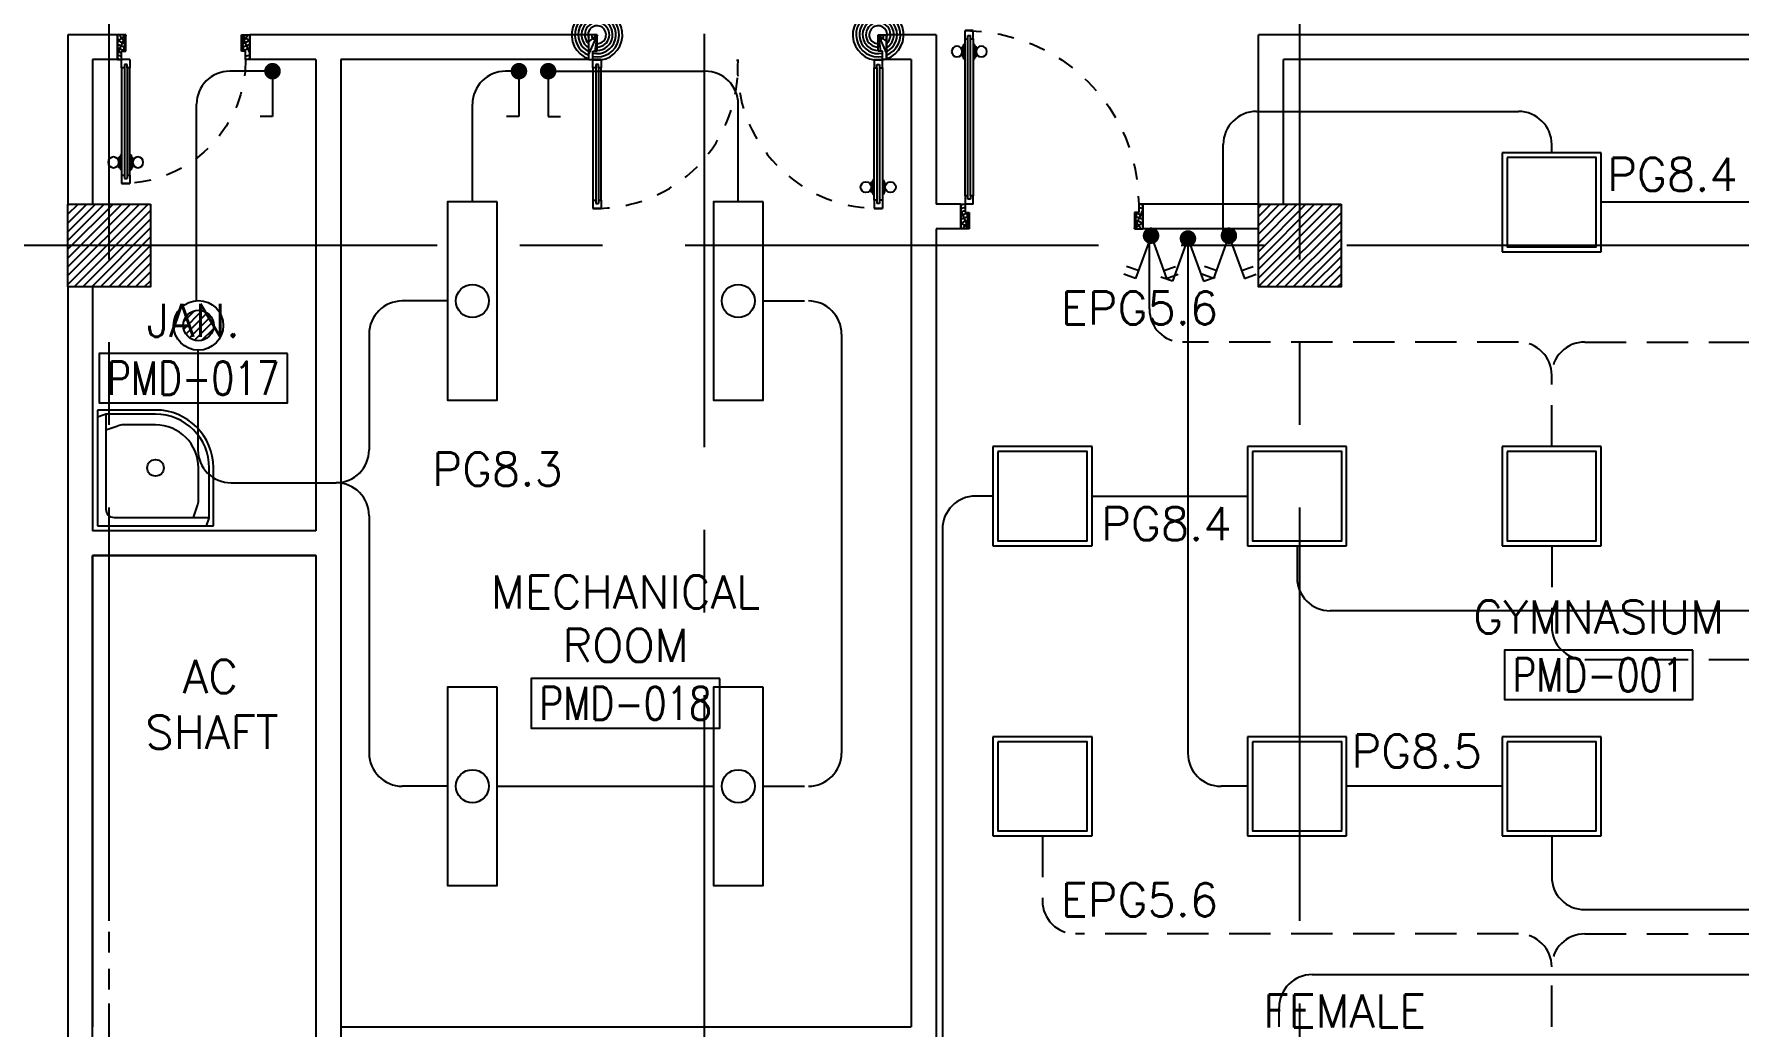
# Model space of a CAD drawing. Extents: x -0.4 to 93, y -13.2 to 77.1.
# Drawn here: x 65.82 to 76.12, y 38.24 to 44.25 of the extents above; entities that cross this region are included whole.
import ezdxf
from ezdxf.enums import TextEntityAlignment as Align

# ---------------------------------------------------------------- set-up
doc = ezdxf.new("R2010")
doc.units = 0
doc.header["$MEASUREMENT"] = 0
for name, pattern in [('CENTERX2', [4, 2.5, -0.5, 0.5, -0.5]), ('HIDDEN', [0.375, 0.25, -0.125]), ('HIDDEN2', [0.1875, 0.125, -0.0625])]:
    doc.linetypes.add(name, pattern=pattern)
doc.layers.get('0').update_dxf_attribs({"linetype": 'CONTINUOUS'})
for name, color, linetype in [('AXES', 11, 'CENTERX2'), ('COL', 11, 'CONTINUOUS'), ('DOOR', 11, 'CONTINUOUS'), ('E-CLINE', 2, 'CONTINUOUS'), ('E-HLINE', 2, 'HIDDEN'), ('E-LI', 4, 'CONTINUOUS'), ('E-LITE', 4, 'CONTINUOUS'), ('E-SWITCH', 4, 'CONTINUOUS'), ('E-TEXT', 4, 'CONTINUOUS'), ('FIX', 11, 'CONTINUOUS'), ('HAT', 11, 'CONTINUOUS'), ('HIDDEN', 11, 'HIDDEN2'), ('RM-BOX', 11, 'CONTINUOUS'), ('RM-NAME', 11, 'CONTINUOUS'), ('RM-NO', 11, 'CONTINUOUS'), ('WALL', 11, 'CONTINUOUS')]:
    doc.layers.add(name, color=color, linetype=linetype)
doc.styles.add('ROMANS', font='ROMANS.shx', dxfattribs={"width": 0.6})

# ---------------------------------------------------------------- blocks, each defined once
blk = doc.blocks.new('RM1')
at = {"layer": 'RM-BOX'}
blk.add_lwpolyline([(570, -200), (-570, -200), (-570, -500), (570, -500)], close=True, dxfattribs=at)
at = {"layer": 'RM-NAME', "style": 'ROMANS'}
for tag, p in [('ROOMNAME1', (0, 324)), ('ROOMNAME2', (0, 0))]:
    blk.add_attdef(tag, text='', height=200, dxfattribs=at).set_placement(p, align=Align.MIDDLE)
at = {"layer": 'RM-NO', "style": 'ROMANS', "width": 0.8}
blk.add_attdef('ROOMNO', text='', height=200, dxfattribs=at).set_placement((0, -350), align=Align.MIDDLE)
blk = doc.blocks.new('JAN-001')
for p, q in [((730, -30), (30, -30)), ((30, -30), (30, -730)), ((705, -80), (130, -80)), ((610, -80), (635, -152)), ((688, -30), (704, -76)), ((705, -380), (705, -84)), ((730, -380), (730, -30)), ((80, -130), (80, -705)), ((640, -380), (640, -184)), ((80, -610), (152, -635)), ((30, -688), (76, -704)), ((84, -705), (380, -705)), ((184, -640), (380, -640)), ((30, -730), (380, -730))]:
    blk.add_line(p, q)
blk.add_circle((380, -380), 50)
for centre, radius, start, end in [((130, -130), 50, 90, 180), ((680, -84), 25, 0, 19.0039), ((540, -184), 100, 0, 19.0039), ((380, -380), 350, 270, 0), ((380, -380), 325, 270, 0), ((380, -380), 260, 270, 0), ((84, -680), 25, 250.9961, 270), ((184, -540), 100, 250.9961, 270)]:
    blk.add_arc(centre, radius, start, end)
blk = doc.blocks.new('COL50')
at = {"layer": 'COL'}
blk.add_lwpolyline([(-250, 250), (-250, -250), (250, -250), (250, 250)], close=True, dxfattribs=at)
blk = doc.blocks.new('*X96')
at = {"color": 0}
for p, q in [((238729, 47916), (239214, 48401)), ((238729, 47969), (239161, 48401)), ((238729, 48022), (239108, 48401)), ((238729, 48075), (239055, 48401)), ((238729, 48128), (239002, 48401)), ((238729, 48181), (238949, 48401)), ((238729, 48234), (238896, 48401)), ((238729, 48287), (238843, 48401)), ((238729, 48340), (238790, 48401)), ((238729, 48393), (238736, 48401)), ((238767, 47901), (239229, 48363)), ((238820, 47901), (239229, 48310)), ((238873, 47901), (239229, 48257)), ((238926, 47901), (239229, 48204)), ((238979, 47901), (239229, 48151)), ((239032, 47901), (239229, 48098)), ((239085, 47901), (239229, 48045)), ((239138, 47901), (239229, 47992)), ((239191, 47901), (239229, 47938))]:
    blk.add_line(p, q, dxfattribs=at)
blk = doc.blocks.new('A$C272A55A0')
at = {"layer": 'DOOR', "color": 0, "linetype": 'ByBlock'}
for p, q in [((0, 900), (0, 1050)), ((50, 1050), (0, 1050)), ((50, 950), (50, 1050)), ((1750, 950), (1750, 1050)), ((1750, 1050), (1800, 1050)), ((1800, 1050), (1800, 900)), ((25, 950), (50, 950)), ((25, 900), (25, 950)), ((1775, 950), (1750, 950)), ((1775, 900), (1775, 950)), ((0, 900), (25, 900)), ((75, 900), (25, 900)), ((25, 850), (25, 900)), ((42, 850), (25, 850)), ((58, 870), (42, 870)), ((42, 870), (42, 850)), ((58, 850), (58, 870)), ((75, 850), (58, 850)), ((75, 900), (75, 850)), ((1725, 900), (1775, 900)), ((1725, 900), (1725, 850)), ((1725, 850), (1742, 850)), ((1742, 870), (1758, 870)), ((1742, 850), (1742, 870)), ((1758, 870), (1758, 850)), ((1758, 850), (1775, 850)), ((1800, 900), (1775, 900)), ((1775, 850), (1775, 900)), ((1718, 160), (1709, 160)), ((1709, 95), (1709, 160)), ((1725, 173), (1718, 173)), ((1718, 173), (1718, 83)), ((1718, 95), (1718, 160)), ((1775, 173), (1782, 173)), ((1782, 173), (1782, 83)), ((1782, 160), (1791, 160)), ((1782, 95), (1782, 160)), ((1791, 95), (1791, 160)), ((25, 50), (42, 50)), ((25, 50), (25, 0)), ((25, 0), (75, 0)), ((75, 0), (25, 0)), ((42, 50), (42, 30)), ((42, 30), (58, 30)), ((58, 50), (75, 50)), ((58, 50), (58, 30)), ((75, 50), (75, 0)), ((1718, 95), (1709, 95)), ((1725, 83), (1718, 83)), ((1742, 50), (1725, 50)), ((1725, 50), (1725, 0)), ((1775, 0), (1725, 0)), ((1725, 0), (1775, 0)), ((1742, 50), (1742, 30)), ((1758, 30), (1742, 30)), ((1775, 50), (1758, 50)), ((1758, 50), (1758, 30)), ((1775, 83), (1782, 83)), ((1775, 50), (1775, 0)), ((1782, 95), (1791, 95))]:
    blk.add_line(p, q, dxfattribs=at)
at = {"layer": 'DOOR', "color": 9, "linetype": 'ByBlock'}
for p, q in [((50, 1050), (0, 1010)), ((50, 1050), (0, 937)), ((50, 1050), (37, 950)), ((1750, 1050), (1800, 1010)), ((1750, 1050), (1800, 937)), ((1750, 1050), (1763, 950))]:
    blk.add_line(p, q, dxfattribs=at)
at = {"layer": 'DOOR', "linetype": 'ByBlock'}
for p, q in [((25, 850), (25, 50)), ((42, 850), (42, 50)), ((58, 850), (58, 50)), ((75, 50), (75, 850)), ((1725, 50), (1725, 850)), ((1742, 850), (1742, 50)), ((1758, 850), (1758, 50)), ((1775, 850), (1775, 50))]:
    blk.add_line(p, q, dxfattribs=at)
at = {"layer": 'DOOR', "color": 0, "linetype": 'ByBlock'}
for centre in [(1676, 128), (1824, 128)]:
    blk.add_circle(centre, 32.4, dxfattribs=at)
at = {"layer": 'DOOR', "color": 9, "linetype": 'ByBlock'}
for centre, radius, start, end in [((50, 1050), 34.4, 180, 270), ((50, 1050), 14.4, 180, 270), ((1750, 1050), 14.4, 270, 0), ((1750, 1050), 34.4, 270, 0), ((50, 1050), 54.4, 203.2074, 270), ((50, 1050), 74.4, 227.7764, 270), ((50, 1050), 94.4, 238.0182, 270), ((50, 1050), 114, 244.0838, 257.3774), ((1750, 1050), 54.4, 270, 336.7926), ((1750, 1050), 74.4, 270, 312.2236), ((1750, 1050), 94.4, 270, 301.9818), ((1750, 1050), 114, 282.6226, 295.9162), ((50, 1050), 134, 248.1598, 259.28), ((50, 1050), 154, 251.1053, 256.2858), ((1750, 1050), 134, 280.72, 291.8402), ((1750, 1050), 154, 283.7142, 288.8947)]:
    blk.add_arc(centre, radius, start, end, dxfattribs=at)
at = {"layer": 'DOOR', "linetype": 'HIDDEN', "ltscale": 0.5}
for centre, start, end in [((50, 851), 268.3174, 3.2965), ((1750, 851), 176.7035, 271.6826)]:
    blk.add_arc(centre, 851, start, end, dxfattribs=at)
at = {"layer": 'WALL', "linetype": 'ByBlock'}
blk.add_line((1800, 900), (1800, 1050), dxfattribs=at)
blk = doc.blocks.new('*X92')
at = {"color": 0}
for p, q in [((245926, 47901), (246426, 48401)), ((245929, 47956), (246373, 48401)), ((245929, 48009), (246320, 48401)), ((245929, 48062), (246267, 48401)), ((245929, 48115), (246214, 48401)), ((245929, 48168), (246161, 48401)), ((245929, 48221), (246108, 48401)), ((245929, 48275), (246055, 48401)), ((245929, 48328), (246002, 48401)), ((245929, 48381), (245949, 48401)), ((245979, 47901), (246429, 48350)), ((246032, 47901), (246429, 48297)), ((246085, 47901), (246429, 48244)), ((246138, 47901), (246429, 48191)), ((246191, 47901), (246429, 48138)), ((246244, 47901), (246429, 48085)), ((246297, 47901), (246429, 48032)), ((246351, 47901), (246429, 47979)), ((246404, 47901), (246429, 47926))]:
    blk.add_line(p, q, dxfattribs=at)
blk = doc.blocks.new('DOOR110')
at = {"layer": 'DOOR', "color": 7, "linetype": 'ByBlock'}
for p, q in [((-150, 0), (-150, -25)), ((-150, 0), (0, 0)), ((0, -50), (-114, 0)), ((0, -50), (-40, 0)), ((0, -50), (0, 0)), ((-1200, -25), (-1200, -75)), ((-1200, -75), (-1200, -25)), ((-1150, -25), (-1200, -25)), ((-1150, -75), (-1200, -75)), ((-1170, -42), (-1170, -58)), ((-1150, -42), (-1170, -42)), ((-1150, -58), (-1170, -58)), ((-1150, -25), (-1150, -42)), ((-1150, -58), (-1150, -75)), ((-1118, -25), (-1118, -18)), ((-1028, -18), (-1118, -18)), ((-1118, -75), (-1118, -82)), ((-1028, -82), (-1118, -82)), ((-1105, -18), (-1105, -9)), ((-1105, -9), (-1040, -9)), ((-1105, -18), (-1040, -18)), ((-1105, -82), (-1105, -91)), ((-1105, -82), (-1040, -82)), ((-1105, -91), (-1040, -91)), ((-1040, -18), (-1040, -9)), ((-1040, -82), (-1040, -91)), ((-1028, -25), (-1028, -18)), ((-1028, -75), (-1028, -82)), ((-200, -42), (-200, -25)), ((-200, -25), (-150, -25)), ((-180, -42), (-200, -42)), ((-200, -75), (-200, -58)), ((-200, -58), (-180, -58)), ((-150, -75), (-200, -75)), ((-180, -58), (-180, -42)), ((-150, -75), (-150, -25)), ((-150, -25), (-100, -25)), ((-100, -25), (-100, -50)), ((0, -50), (-100, -37)), ((-100, -50), (0, -50)), ((-150, -1075), (-100, -1075)), ((-150, -1100), (-150, -1075)), ((-150, -1100), (0, -1100)), ((0, -1100), (-150, -1100)), ((0, -1050), (-114, -1100)), ((-100, -1075), (-100, -1050)), ((0, -1050), (-100, -1063)), ((-100, -1050), (0, -1050)), ((0, -1050), (-40, -1100)), ((0, -1050), (0, -1100))]:
    blk.add_line(p, q, dxfattribs=at)
at = {"layer": 'DOOR', "linetype": 'ByBlock'}
for p, q in [((-200, -25), (-1150, -25)), ((-200, -42), (-1150, -42)), ((-200, -58), (-1150, -58)), ((-1150, -75), (-200, -75))]:
    blk.add_line(p, q, dxfattribs=at)
at = {"layer": 'DOOR', "color": 7, "linetype": 'ByBlock'}
for centre in [(-1073, 24), (-1073, -124)]:
    blk.add_circle(centre, 32.4, dxfattribs=at)
for centre, radius, start, end in [((0, -50), 154, 161.1053, 166.2858), ((0, -50), 94.4, 148.0182, 180), ((0, -50), 134, 158.1598, 169.28), ((0, -50), 114, 154.0838, 167.3774), ((0, -50), 74.4, 137.7764, 180), ((0, -50), 54.4, 113.2074, 180), ((0, -50), 34.4, 90, 180), ((0, -50), 14.4, 90, 180), ((0, -1050), 154, 193.7142, 198.8947), ((0, -1050), 134, 190.72, 201.8402), ((0, -1050), 94.4, 180, 211.9818), ((0, -1050), 74.4, 180, 222.2236), ((0, -1050), 54.4, 180, 246.7926), ((0, -1050), 34.4, 180, 270), ((0, -1050), 14.4, 180, 270)]:
    blk.add_arc(centre, radius, start, end, dxfattribs=at)
at = {"layer": 'DOOR', "linetype": 'HIDDEN', "ltscale": 0.5}
blk.add_arc((-150, -25), 1050, 180, 270, dxfattribs=at)
blk = doc.blocks.new('DOOR80')
at = {"layer": 'DOOR', "color": 7, "linetype": 'ByBlock'}
for p, q in [((-150, 800), (0, 800)), ((-150, 800), (-150, 775)), ((0, 800), (-150, 800)), ((-150, 775), (-100, 775)), ((0, 750), (-114, 800)), ((-100, 775), (-100, 750)), ((0, 750), (-100, 763)), ((-100, 750), (0, 750)), ((0, 750), (-40, 800)), ((0, 750), (0, 800)), ((-850, 75), (-900, 75)), ((-900, 75), (-900, 25)), ((-900, 25), (-900, 75)), ((-850, 25), (-900, 25)), ((-850, 58), (-870, 58)), ((-870, 42), (-870, 58)), ((-850, 42), (-870, 42)), ((-850, 58), (-850, 75)), ((-850, 25), (-850, 42)), ((-727, 82), (-817, 82)), ((-817, 75), (-817, 82)), ((-817, 25), (-817, 18)), ((-727, 18), (-817, 18)), ((-805, 91), (-740, 91)), ((-805, 82), (-805, 91)), ((-805, 82), (-740, 82)), ((-805, 18), (-740, 18)), ((-805, 18), (-805, 9)), ((-805, 9), (-740, 9)), ((-740, 82), (-740, 91)), ((-740, 18), (-740, 9)), ((-727, 75), (-727, 82)), ((-727, 25), (-727, 18)), ((-150, 75), (-200, 75)), ((-200, 75), (-200, 58)), ((-200, 58), (-180, 58)), ((-180, 42), (-200, 42)), ((-200, 42), (-200, 25)), ((-200, 25), (-150, 25)), ((-180, 58), (-180, 42)), ((-150, 75), (-150, 25)), ((-150, 25), (-100, 25)), ((-150, 0), (-150, 25)), ((0, 0), (-150, 0)), ((0, 50), (-114, 0)), ((-100, 25), (-100, 50)), ((0, 50), (-100, 37)), ((-100, 50), (0, 50)), ((0, 50), (-40, 0)), ((0, 50), (0, 0))]:
    blk.add_line(p, q, dxfattribs=at)
at = {"layer": 'DOOR', "linetype": 'ByBlock'}
for p, q in [((-850, 75), (-200, 75)), ((-200, 58), (-850, 58)), ((-200, 42), (-850, 42)), ((-200, 25), (-850, 25))]:
    blk.add_line(p, q, dxfattribs=at)
at = {"layer": 'DOOR', "color": 7, "linetype": 'ByBlock'}
for centre in [(-772, 124), (-772, -24)]:
    blk.add_circle(centre, 32.4, dxfattribs=at)
at = {"layer": 'DOOR', "linetype": 'HIDDEN', "ltscale": 0.5}
blk.add_arc((-149, 23), 752, 90.0695, 176.0204, dxfattribs=at)
at = {"layer": 'DOOR', "color": 7, "linetype": 'ByBlock'}
for centre, radius, start, end in [((0, 750), 154, 161.1053, 166.2858), ((0, 750), 134, 158.1598, 169.28), ((0, 750), 94.4, 148.0182, 180), ((0, 750), 74.4, 137.7764, 180), ((0, 750), 54.4, 113.2074, 180), ((0, 750), 34.4, 90, 180), ((0, 750), 14.4, 90, 180), ((0, 50), 154, 193.7142, 198.8947), ((0, 50), 134, 190.72, 201.8402), ((0, 50), 114, 192.6226, 205.9162), ((0, 50), 94.4, 180, 211.9818), ((0, 50), 74.4, 180, 222.2236), ((0, 50), 54.4, 180, 246.7926), ((0, 50), 34.4, 180, 270), ((0, 50), 14.4, 180, 270)]:
    blk.add_arc(centre, radius, start, end, dxfattribs=at)
blk = doc.blocks.new('L42')
at = {"layer": 'E-LITE'}
for p, q in [((0.3, 0.3), (-0.3, 0.3)), ((-0.3, 0.3), (-0.3, -0.3)), ((0.3, -0.3), (0.3, 0.3)), ((-0.3, -0.3), (0.3, -0.3))]:
    blk.add_line(p, q, dxfattribs=at)
at = {"layer": 'E-LITE', "color": 8}
blk.add_lwpolyline([(-0.27, 0.27), (-0.27, -0.27), (0.27, -0.27), (0.27, 0.27)], close=True, dxfattribs=at)
blk = doc.blocks.new('1G1W')
for p, q in [((0, 0), (0.55, 0)), ((0.55, 0), (0.55, -0.15))]:
    blk.add_line(p, q)
at = {"const_width": 0.1}
blk.add_lwpolyline([(-0.05, 0, 1), (0.05, 0, 1)], format="xyb", close=True, dxfattribs=at)
blk = doc.blocks.new('*X62')
at = {"color": 0}
for p, q in [((21548.527, 18540.142), (21548.801, 18540.415)), ((21548.529, 18539.966), (21548.977, 18540.414)), ((21548.584, 18539.845), (21549.098, 18540.359)), ((21548.672, 18539.756), (21549.187, 18540.271)), ((21548.793, 18539.7), (21549.243, 18540.15)), ((21548.966, 18539.696), (21549.246, 18539.977))]:
    blk.add_line(p, q, dxfattribs=at)
blk = doc.blocks.new('SPOT')
at = {"layer": 'E-LITE'}
for radius in [0.6, 0.369]:
    blk.add_circle((0, 0), radius, dxfattribs=at)
at = {"layer": 'E-LITE', "color": 8}
blk.add_blockref('*X62', (-21548.886, -18540.056), dxfattribs=at)
blk = doc.blocks.new('1G2W')
for p, q in [((0.517, 0.188), (0.466, 0.329)), ((0, 0), (0.517, 0.188)), ((0, 0), (0.517, -0.188)), ((0.517, -0.188), (0.466, -0.329))]:
    blk.add_line(p, q)
at = {"const_width": 0.1}
blk.add_lwpolyline([(-0.05, 0, 1), (0.05, 0, 1)], format="xyb", close=True, dxfattribs=at)
blk = doc.blocks.new('2G2W')
for p, q in [((0.423, 0.154), (0.372, 0.295)), ((0.517, 0.188), (0.466, 0.329)), ((0, 0), (0.517, 0.188)), ((0, 0), (0.517, -0.188)), ((0.423, -0.154), (0.372, -0.295)), ((0.517, -0.188), (0.466, -0.329))]:
    blk.add_line(p, q)
at = {"const_width": 0.1}
blk.add_lwpolyline([(-0.05, 0, 1), (0.05, 0, 1)], format="xyb", close=True, dxfattribs=at)
blk = doc.blocks.new('FLS240')
at = {"layer": 'E-LI'}
blk.add_lwpolyline([(-0.6, 0.15), (-0.6, -0.15), (0.6, -0.15), (0.6, 0.15)], close=True, dxfattribs=at)
blk.add_circle((0, 0), 0.1, dxfattribs=at)

msp = doc.modelspace()

# ---------------------------------------------------------------- linework, layer by layer
at = {"layer": 'AXES'}
for p, q in [((66.2695, -1.1143), (66.2695, 76.4248)), ((73.4695, -1.1143), (73.4695, 76.4248)), ((69.8695, 5.75), (69.8695, 64.57)), ((92.2523, 42.97), (22.4295, 42.97))]:
    msp.add_line(p, q, dxfattribs=at)
at = {"layer": 'E-CLINE', "color": 4}
for p, q in [((76.2311, 43.2313), (75.2916, 43.2313)), ((72.7923, 43.0342), (72.7923, 39.8992)), ((68.3158, 42.6344), (68.0413, 42.6344)), ((67.8413, 42.4344), (67.8413, 41.7352)), ((70.6978, 42.4344), (70.6978, 39.8998)), ((66.8063, 42.3367), (66.8063, 41.7352)), ((67.0063, 41.5352), (67.6413, 41.5352)), ((71.6124, 41.4544), (71.5075, 41.4544)), ((72.2124, 41.4544), (73.152, 41.4544)), ((67.8413, 41.3352), (67.8413, 39.8998)), ((71.3075, 41.2544), (71.3075, 38.144)), ((73.452, 41.1544), (73.452, 40.9606)), ((76.3311, 40.7606), (73.652, 40.7606)), ((68.3158, 39.6998), (68.0413, 39.6998)), ((68.6158, 39.6998), (69.9232, 39.6998)), ((73.152, 39.6992), (72.9923, 39.6992)), ((74.6916, 39.6992), (73.752, 39.6992)), ((74.9916, 39.3992), (74.9916, 39.1532)), ((75.1916, 38.9532), (77.8923, 38.9532)), ((73.5435, 38.5607), (76.3311, 38.5607)), ((73.3435, 38.244), (73.3435, 38.3607))]:
    msp.add_line(p, q, dxfattribs=at)
for centre, start, end in [((68.0413, 42.4344), 90, 180), ((70.4978, 42.4344), 0, 90), ((67.0063, 41.7352), 180, 270), ((67.6413, 41.7352), 270, 0), ((67.6413, 41.3352), 0, 90), ((71.5075, 41.2544), 90, 180), ((73.652, 40.9606), 180, 270), ((68.0413, 39.8998), 180, 270), ((70.4978, 39.8998), 270, 0), ((72.9923, 39.8992), 180, 270), ((75.1916, 39.1532), 180, 270), ((73.5435, 38.3607), 90, 180)]:
    msp.add_arc(centre, 0.2, start, end, dxfattribs=at)
at = {"layer": 'E-HLINE', "color": 4}
for p, q in [((70.2232, 42.6344), (70.4978, 42.6344)), ((74.7916, 42.3861), (72.7589, 42.3861)), ((75.1916, 42.3861), (77.8923, 42.3861)), ((74.9916, 41.7544), (74.9916, 42.1861)), ((74.9916, 41.1544), (74.9916, 40.6666)), ((75.1916, 40.4666), (76.3311, 40.4666)), ((70.2232, 39.6998), (70.4978, 39.6998)), ((71.9124, 39.3992), (71.9124, 39.0065)), ((74.7916, 38.8065), (72.1124, 38.8065)), ((75.1916, 38.8065), (76.3311, 38.8065)), ((74.9916, 38.244), (74.9916, 38.6065))]:
    msp.add_line(p, q, dxfattribs=at)
for centre, start, end in [((72.7589, 42.5861), 180, 270), ((74.7916, 42.1861), 0, 90), ((75.1916, 42.1861), 90, 180), ((75.1916, 40.6666), 180, 270), ((75.1916, 40.6666), 180, 270), ((72.1124, 39.0065), 180, 270), ((74.7916, 38.6065), 0, 90), ((75.1916, 38.6065), 90, 180)]:
    msp.add_arc(centre, 0.2, start, end, dxfattribs=at)
at = {"layer": 'E-SWITCH', "color": 4}
for p, q in [((67.232, 44.0243), (66.9982, 44.0243)), ((68.7222, 44.0243), (68.6658, 44.0243)), ((68.9492, 44.0243), (69.8732, 44.0243)), ((66.7982, 42.6363), (66.7982, 43.8243)), ((68.4658, 43.2344), (68.4658, 43.8243)), ((70.0732, 43.2344), (70.0732, 43.8243)), ((73.2062, 43.7807), (74.7916, 43.7807)), ((73.0062, 42.9998), (73.0062, 43.5807)), ((74.9916, 43.5313), (74.9916, 43.5807)), ((72.5589, 42.5861), (72.5589, 43.0765))]:
    msp.add_line(p, q, dxfattribs=at)
for centre, start, end in [((66.9982, 43.8243), 90, 180), ((68.6658, 43.8243), 90, 180), ((69.8732, 43.8243), 0, 90), ((73.2062, 43.5807), 90, 180), ((74.7916, 43.5807), 0, 90)]:
    msp.add_arc(centre, 0.2, start, end, dxfattribs=at)
at = {"layer": 'HIDDEN'}
msp.add_line((66.2695, 38.245), (66.2695, 41.095), dxfattribs=at)
at = {"layer": 'WALL'}
for p, q in [((66.0195, 44.245), (66.0195, 43.22)), ((66.3195, 44.245), (66.0195, 44.245)), ((66.3195, 44.095), (66.3195, 44.245)), ((69.1695, 44.245), (67.1195, 44.245)), ((67.1195, 44.095), (67.1195, 44.245)), ((69.1695, 44.095), (69.1695, 44.245)), ((71.2695, 44.245), (70.9695, 44.245)), ((70.9695, 44.095), (70.9695, 44.245)), ((71.2695, 44.245), (71.2695, 43.22)), ((78.7945, 44.245), (73.2195, 44.245)), ((73.2195, 43.22), (73.2195, 44.245)), ((66.1695, 44.095), (66.1695, 43.22)), ((66.3195, 44.095), (66.1695, 44.095)), ((67.5195, 44.095), (67.1195, 44.095)), ((67.5195, 44.095), (67.5195, 41.245)), ((69.1695, 44.095), (67.6695, 44.095)), ((67.6695, 44.095), (67.6695, 37.07)), ((71.1195, 44.095), (70.9695, 44.095)), ((71.1195, 44.095), (71.1195, 38.245)), ((80.4195, 44.095), (73.3695, 44.095)), ((73.3695, 43.22), (73.3695, 44.095)), ((71.4195, 43.22), (71.2695, 43.22)), ((71.4195, 43.07), (71.4195, 43.22)), ((72.5195, 43.07), (72.5195, 43.22)), ((73.2195, 43.22), (72.5195, 43.22)), ((71.2695, 43.07), (71.2695, 38.095)), ((71.4195, 43.07), (71.2695, 43.07)), ((73.2195, 43.07), (72.5195, 43.07)), ((66.0195, 42.72), (66.0195, 37.22)), ((66.1695, 42.72), (66.1695, 41.245)), ((67.5195, 41.245), (66.1695, 41.245)), ((67.5195, 41.095), (66.1695, 41.095)), ((66.1695, 41.095), (66.1695, 38.245)), ((67.5195, 41.095), (67.5195, 37.22)), ((67.6695, 38.245), (71.1195, 38.245))]:
    msp.add_line(p, q, dxfattribs=at)
msp.add_lwpolyline([(66.1696, 41.095), (67.5195, 41.095), (67.5195, 37.22), (66.1696, 37.22)], close=True, dxfattribs=at)

# ---------------------------------------------------------------- block references
at = {"layer": 'COL', "xscale": -0.001000000047497451, "yscale": 0.0009999999892897904, "zscale": 0.001}
for p in [(66.2695, 42.97), (73.4695, 42.97)]:
    msp.add_blockref('COL50', p, dxfattribs=at)
at = {"layer": 'DOOR', "color": 0, "xscale": 0.001000000047497451, "yscale": 0.0009999999892897904, "zscale": 0.001}
msp.add_blockref('A$C272A55A0', (69.1695, 43.1946), dxfattribs=at)
at = {"layer": 'DOOR', "xscale": -0.0009999999892897904, "yscale": 0.0009999999892897904, "zscale": 0.001}
for name, p, rotation in [('DOOR80', (66.3195, 44.245), 270), ('DOOR110', (71.4195, 43.07), 90)]:
    msp.add_blockref(name, p, dxfattribs=dict(at, rotation=rotation))
at = {"layer": 'E-LITE', "color": 4}
for p in [(74.9916, 43.2313), (71.9124, 41.4544), (73.452, 41.4544), (74.9916, 41.4544), (71.9124, 39.6992), (73.452, 39.6992), (74.9916, 39.6992)]:
    msp.add_blockref('L42', p, dxfattribs=at)
at = {"layer": 'E-LITE', "color": 4, "rotation": 270}
for p in [(68.4658, 42.6344), (70.0732, 42.6344), (68.4658, 39.6998), (70.0732, 39.6998)]:
    msp.add_blockref('FLS240', p, dxfattribs=at)
at = {"layer": 'E-LITE', "color": 4, "xscale": 0.25, "yscale": 0.25, "zscale": 0.25}
msp.add_blockref('SPOT', (66.8093, 42.4867), dxfattribs=at)
at = {"layer": 'E-SWITCH', "color": 4, "yscale": 0.5, "zscale": 0.5}
for name, p, xscale, rotation in [('1G1W', (67.257, 44.0243), 0.5, 270), ('1G1W', (68.7472, 44.0243), 0.5, 270), ('1G1W', (68.9242, 44.0243), -0.5, 90), ('2G2W', (72.5692, 43.0294), -0.5, 90), ('1G2W', (72.7923, 43.0122), -0.5, 90), ('2G2W', (73.0399, 43.0294), -0.5, 90)]:
    msp.add_blockref(name, p, dxfattribs=dict(at, xscale=xscale, rotation=rotation))
at = {"layer": 'FIX', "xscale": 0.0009999999892897904, "yscale": 0.0009999999892897904, "zscale": 0.001, "rotation": 90}
msp.add_blockref('JAN-001', (66.1695, 41.245), dxfattribs=at)
at = {"layer": 'HAT', "xscale": 0.001000000047497451, "yscale": 0.0009999999892897904, "zscale": 0.001}
for name in ['*X96', '*X92']:
    msp.add_blockref(name, (-172.709, -5.181), dxfattribs=at)
for p, values in [((66.7782, 42.5175), {'ROOMNO': 'PMD-017', 'ROOMNAME2': 'JAN.'}), ((69.392, 40.5511), {'ROOMNO': 'PMD-018', 'ROOMNAME2': 'ROOM', 'ROOMNAME1': 'MECHANICAL'}), ((75.2757, 40.7235), {'ROOMNO': 'PMD-001', 'ROOMNAME2': 'GYMNASIUM'}), ((73.7394, 38.0169), {'ROOMNO': 'PMD-007', 'ROOMNAME2': 'TOILET', 'ROOMNAME1': 'FEMALE'})]:
    msp.add_blockref('RM1', p, dxfattribs=at).add_auto_attribs(values)

# ---------------------------------------------------------------- texts
at = {"layer": 'E-TEXT', "color": 4, "style": 'ROMANS'}
for s, p in [('PG8.4', (75.3279, 43.2999)), ('EPG5.6', (72.0239, 42.492)), ('PG8.3', (68.2234, 41.5172)), ('PG8.4', (72.2682, 41.1871)), ('PG8.5', (73.7813, 39.8123)), ('EPG5.6', (72.0239, 38.9125))]:
    msp.add_text(s, height=0.2, dxfattribs=at).set_placement(p)
at = {"layer": 'RM-NAME', "style": 'ROMANS'}
for s, p in [('AC', (66.8813, 40.3634)), ('SHAFT', (66.8908, 40.0266))]:
    msp.add_text(s, height=0.2, dxfattribs=at).set_placement(p, align=Align.MIDDLE)

doc.saveas('drawing.dxf')
